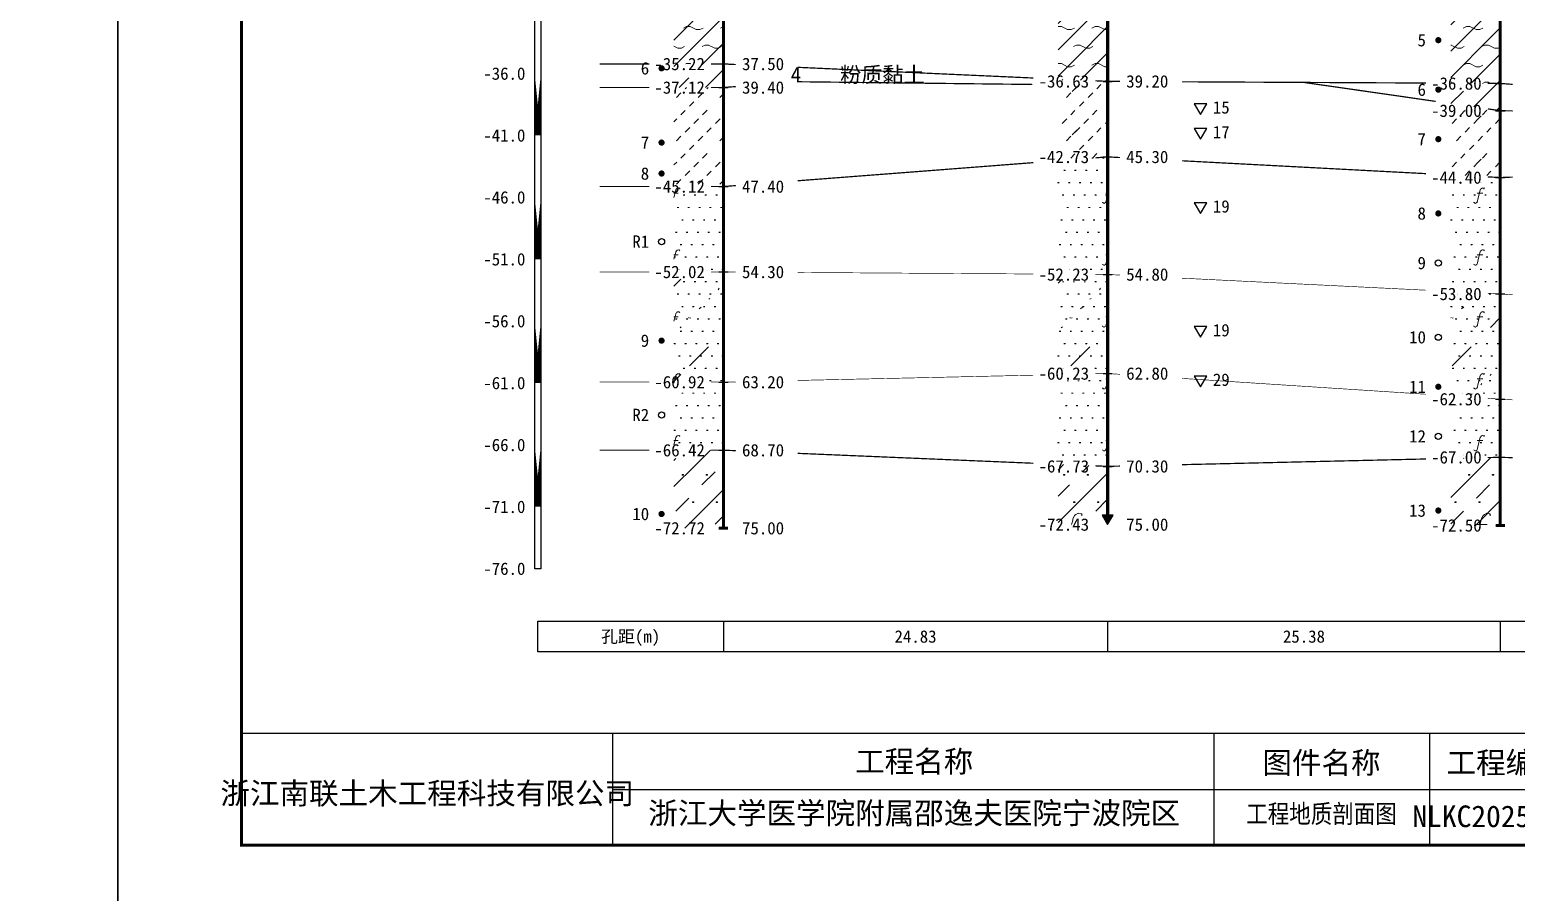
# Model space of a CAD drawing. Extents: x -37 to 3540, y -1485 to 297.
# Drawn here: x 2468.9 to 2709.1, y -289.6 to -150.3 of the extents above; entities that cross this region are included whole.
import ezdxf
from ezdxf.enums import TextEntityAlignment as Align

# ---------------------------------------------------------------- set-up
doc = ezdxf.new("R2010")
doc.units = 0
doc.layers.get('0').update_dxf_attribs({"linetype": 'CONTINUOUS'})
for name, color, linetype in [('CURVE', 200, 'CONTINUOUS'), ('FRAME', 7, 'CONTINUOUS'), ('HOLE', 41, 'CONTINUOUS'), ('RULER', 7, 'CONTINUOUS'), ('SAMPLE', 1, 'CONTINUOUS'), ('STRATUM', 241, 'CONTINUOUS')]:
    doc.layers.add(name, color=color, linetype=linetype)
doc.layers.add('HATCH', color=7, linetype='CONTINUOUS', lineweight=13)
doc.styles.add('ST', font='')
doc.styles.get('ST').set_extended_font_data('SimSun')
pattern_1 = [(45, (2483.1513, -297), (-2.12132, 2.12132), [10, 0]), (26.565, (2484.2254, -297.2536), (5.999823, 5.999812), [0.567, -12.849]), (0, (2483.6584, -297.2536), (0, 6), [0.567, -5.433]), (26.565, (2481.57, -297), (5.999823, 5.999812), [0.567, -12.849]), (0, (2482.077, -296.7464), (0, 6), [0.567, -5.433]), (153.435, (2483.6584, -297.2536), (-5.999818, -5e-06), [1.134, -12.2826]), (26.565, (2487.2254, -294.2536), (5.999823, 5.999812), [0.567, -12.849]), (0, (2486.6584, -294.2536), (0, 6), [0.567, -5.433]), (26.565, (2484.57, -294), (5.999823, 5.999812), [0.567, -12.849]), (0, (2485.077, -293.7464), (0, 6), [0.567, -5.433]), (153.435, (2486.6584, -294.2536), (-5.999818, -5e-06), [1.134, -12.2826])]
pattern_2 = [(45, (2483.151, -297), (-4.24264, 4.24264), [10, 0]), (45, (2484.212, -300.182), (-2.12132, 6.36396), [3, -3])]
pattern_3 = [(45, (2483.1513, -297), (-6e-07, 6.99998), [0.9473, -8.9522]), (45, (2484.5513, -295.6), (-6e-07, 6.99998), [0.9869, -8.9126]), (45, (2485.9513, -294.2), (-6e-07, 6.99998), [1.06018, -8.83931]), (45, (2487.3513, -292.8), (-6e-07, 6.99998), [0.94918, -8.95032]), (45, (2488.7513, -291.4), (-6e-07, 6.99998), [1.0365, -8.863]), (45, (2486.6513, -297), (-6e-07, 6.99998), [1.01335, -8.88615]), (45, (2488.0513, -295.6), (-6e-07, 6.99998), [1.07896, -12.12037]), (45, (2489.4513, -294.2), (-6e-07, 6.99998), [0.99882, -8.90067]), (45, (2483.8513, -292.8), (-4e-07, 6.99998), [1.05533, -8.84416]), (45, (2485.2513, -291.4), (-4e-07, 6.99998), [1.0365, -8.863])]
pattern_4 = [(82.875, (2482.3167, -298.206), (0.000369, 10.0001764), [0.0893, -80.5337]), (143.13, (2482.4177, -298.2818), (-29.999964, 20.000054), [0.12627, -49.87373]), (172.875, (2482.5949, -298.304), (-70.0002457, 9.9996603), [0.17857, -80.44443]), (206.565, (2482.7733, -298.2147), (-9.999705, -9.99969), [0.19954, -22.16046]), (243.435, (2482.8626, -298.0363), (9e-06, -9.999696), [0.19954, -22.16146]), (255.964, (2482.9519, -297.679), (-0.0002, -9.999501), [0.36813, -40.86287]), (255.964, (2483.262, -296.439), (-0.0002, -9.999501), [1.27838, -39.95262]), (255.964, (2483.3304, -296.165), (-0.0002, -9.999501), [0.28235, -40.94865]), (216.87, (2483.5206, -295.9108), (-9.999982, -10.000018), [0.12627, -49.87373]), (243.435, (2483.4196, -295.9865), (9e-06, -9.999696), [0.19954, -22.16146]), (206.565, (2483.699, -295.8215), (-9.999705, -9.99969), [0.19954, -22.16046]), (172.875, (2483.8763, -295.8437), (-70.0002457, 9.9996603), [0.17857, -80.44443]), (143.13, (2483.9773, -295.9194), (-29.999964, 20.000054), [0.12627, -49.87373]), (82.875, (2483.9662, -296.008), (0.000369, 10.0001764), [0.0893, -80.5337]), (0, (2482.822, -296.66), (0, 10), [0.89286, -9.10714]), (0, (2483.1763, -297), (1, 2), [0, -1.75]), (0, (2483.1513, -296.975), (1, 2), [0, -1.75]), (0, (2483.1513, -297), (1, 2), [0, -1.75]), (0, (2483.1263, -297), (1, 2), [0, -1.75]), (0, (2483.1513, -297.025), (1, 2), [0, -1.75])]
pattern_5 = [(45, (2483.151, -297), (-2e-06, 15.39996), [4.3383, -17.4406]), (45, (2489.34, -290.777), (-2e-06, 15.39996), [4.3861, -17.3928]), (45, (2494.3, -285.819), (-2e-06, 15.39996), [3.9899, -17.7889]), (26.565, (2483.151, -289.3), (15.4, 15.4), [0.2123, -34.22315]), (36.8699, (2484.6913, -287.76), (15.4, 15.4), [0.43504, -76.56496]), (315, (2490.851, -281.653), (15.39996, 3e-06), [0.0727, -21.7062]), (26.565, (2490.851, -297), (15.4, 15.4), [0.31845, -34.117]), (26.565, (2492.391, -295.46), (15.4, 15.4), [0.2316, -34.2038]), (90, (2493.161, -294.69), (-15.4, -1e-06), [0.0633, -15.3367]), (26.565, (2493.931, -293.92), (15.4, 15.4), [0.2002, -68.6707]), (36.8699, (2495.4713, -292.38), (15.4, 15.4), [0.2435, -76.7565]), (45, (2497.011, -290.84), (-5e-07, 15.39996), [0.24, -21.5388]), (315, (2498.362, -289.195), (15.39996, 3e-06), [0.0727, -21.7062]), (36.8699, (2486.2313, -286.22), (15.4, 15.4), [0.2249, -76.7751]), (53.1301, (2487.7713, -284.68), (30.8, 46.2), [0.29564, -76.70436]), (53.1301, (2489.3113, -283.14), (30.8, 46.2), [0.27774, -76.72226])]
pattern_6 = [(82.875, (2481.315, -299.6533), (0.000812, 22.000388), [0.1964, -177.1742]), (143.13, (2481.5374, -299.82), (-65.99992, 44.00012), [0.2778, -109.7222]), (172.875, (2481.9272, -299.8687), (-154.00054, 21.999253), [0.3929, -176.9777]), (206.565, (2482.32, -299.672), (-21.99935, -21.9993), [0.439, -48.753]), (243.435, (2482.516, -299.28), (2e-05, -21.99933), [0.439, -48.7552]), (255.964, (2482.7126, -298.494), (-0.00044, -21.9989), [0.8099, -89.8983]), (255.964, (2483.3947, -295.7656), (-0.00044, -21.9989), [2.8124, -87.8958]), (255.964, (2483.5453, -295.163), (-0.00044, -21.9989), [0.6212, -90.087]), (216.87, (2483.964, -294.6037), (-21.99996, -22.00004), [0.2778, -109.7222]), (243.435, (2483.742, -294.77), (2e-05, -21.99933), [0.439, -48.7552]), (206.565, (2484.356, -294.407), (-21.99935, -21.9993), [0.439, -48.753]), (172.875, (2484.7463, -294.456), (-154.00054, 21.999253), [0.3929, -176.9777]), (143.13, (2484.9686, -294.6228), (-65.99992, 44.00012), [0.2778, -109.7222]), (82.875, (2484.9442, -294.8177), (0.000812, 22.000388), [0.1964, -177.1742]), (0, (2482.426, -296.252), (0, 22), [1.9643, -20.0357]), (0, (2483.2063, -297), (2.2, 4.4), [0, -3.85]), (0, (2483.1513, -296.945), (2.2, 4.4), [0, -3.85]), (0, (2483.1513, -297), (2.2, 4.4), [0, -3.85]), (0, (2483.0963, -297), (2.2, 4.4), [0, -3.85]), (0, (2483.1513, -297.055), (2.2, 4.4), [0, -3.85])]

# ---------------------------------------------------------------- blocks, each defined once
blk = doc.blocks.new('图签_A3长')
for p, q in [((0, 18), (-380, 18)), ((-380, 18), (-380, 0)), ((-320, 0), (-320, 18)), ((-222.82, 0), (-222.82, 18)), ((-188, 0), (-188, 18)), ((-320, 9), (0, 9)), ((-380, 0), (0, 0))]:
    blk.add_line(p, q)
at = {"style": 'ST'}
for s, p in [('工程名称', (-271.3, 13.5)), ('图件名称', (-205.49, 13.3)), ('工程编号', (-175.73, 13.3))]:
    blk.add_text(s, height=3.5, dxfattribs=at).set_placement(p, align=Align.MIDDLE_CENTER)
for tag, p in [('01＿单位名称', (-349.98, 8.36)), ('02＿工程名称', (-271.3, 5.16)), ('04＿工程编号', (-176.51, 4.65)), ('05＿日期', (-35.59, 4.65)), ('06＿图号', (-11.16, 4.91))]:
    blk.add_attdef(tag, text='', height=3.5, dxfattribs=at).set_placement(p, align=Align.MIDDLE_CENTER)
at = {"style": 'ST', "width": 0.85}
blk.add_attdef('03＿图件名称', text='', height=3, dxfattribs=at).set_placement((-205.49, 5.05), align=Align.MIDDLE_CENTER)
blk = doc.blocks.new('Trigon')
blk.add_hatch(color=256).paths.add_polyline_path([(-0.87, 1.5), (0, 0), (0.87, 1.5)])
blk.add_lwpolyline([(0, 0), (0.87, 1.5), (-0.87, 1.5)], close=True)
blk = doc.blocks.new('SampleSoilUndisturbed')
at = {"const_width": 0.5}
blk.add_lwpolyline([(-0.25, 0, 1), (0.25, 0, 1)], format="xyb", close=True, dxfattribs=at)
blk = doc.blocks.new('SampleSoilDisturbed')
blk.add_circle((0, 0), 0.5)
blk = doc.blocks.new('TrigonHollow')
blk.add_lwpolyline([(0, -1.15), (1, 0.58), (-1, 0.58)], close=True)

msp = doc.modelspace()

# ---------------------------------------------------------------- hatches: boundary and pattern name
at = {"layer": 'HATCH'}
h = msp.add_hatch(dxfattribs=at)
h.set_pattern_fill('YNNT', color=251, style=0)
h.set_pattern_definition(pattern_1)
h.paths.add_polyline_path([(2581.03, -138), (2573.03, -138), (2573.03, -155.8), (2581.03, -155.8)])
h.paths.add_polyline_path([(2568.96, -157.29), (2578.52, -157.29), (2578.52, -154.36), (2568.96, -154.36)], flags=9)
h.paths.add_polyline_path([(2568.96, -139.49), (2578.52, -139.49), (2578.52, -136.56), (2568.96, -136.56)], flags=9)
h = msp.add_hatch(dxfattribs=at)
h.set_pattern_fill('YNNT', color=251, style=0)
h.set_pattern_definition(pattern_1)
h.paths.add_polyline_path([(2643.11, -143.41), (2635.11, -142.72), (2635.11, -158.25), (2643.11, -158.61)])
h.paths.add_polyline_path([(2631.04, -160.1), (2640.6, -160.1), (2640.6, -157.17), (2631.04, -157.17)], flags=9)
h.paths.add_polyline_path([(2631.04, -144.9), (2640.6, -144.9), (2640.6, -141.97), (2631.04, -141.97)], flags=9)
h = msp.add_hatch(dxfattribs=at)
h.set_pattern_fill('YNNT', color=251, style=0)
h.set_pattern_definition(pattern_1)
h.paths.add_polyline_path([(2706.54, -147.55), (2698.54, -147.02), (2698.54, -158.9), (2706.54, -158.95)])
h.paths.add_polyline_path([(2694.48, -160.43), (2704.03, -160.43), (2704.03, -157.5), (2694.48, -157.5)], flags=9)
h.paths.add_polyline_path([(2694.48, -149.03), (2704.03, -149.03), (2704.03, -146.1), (2694.48, -146.1)], flags=9)
h = msp.add_hatch(dxfattribs=at)
h.set_pattern_fill('FZNT', color=32, style=0)
h.set_pattern_definition(pattern_2)
h.paths.add_polyline_path([(2581.03, -155.8), (2573.03, -155.8), (2573.03, -159.6), (2581.03, -159.6)])
h.paths.add_polyline_path([(2568.96, -161.09), (2578.52, -161.09), (2578.52, -158.16), (2568.96, -158.16)], flags=9)
h.paths.add_polyline_path([(2568.96, -157.29), (2578.52, -157.29), (2578.52, -154.36), (2568.96, -154.36)], flags=9)
h = msp.add_hatch(dxfattribs=at)
h.set_pattern_fill('NZFT', color=52, style=0)
h.set_pattern_definition(pattern_3)
h.paths.add_polyline_path([(2581.03, -159.6), (2573.03, -159.6), (2573.03, -175.6), (2581.03, -175.6)])
h.paths.add_polyline_path([(2568.96, -177.09), (2578.52, -177.09), (2578.52, -174.17), (2568.96, -174.17)], flags=9)
h.paths.add_polyline_path([(2568.96, -161.09), (2578.52, -161.09), (2578.52, -158.16), (2568.96, -158.16)], flags=9)
h = msp.add_hatch(dxfattribs=at)
h.set_pattern_fill('NZFT', color=52, style=0)
h.set_pattern_definition(pattern_3)
h.paths.add_polyline_path([(2643.11, -158.61), (2635.11, -158.25), (2635.11, -171.43), (2643.11, -170.81)])
h.paths.add_polyline_path([(2631.04, -172.3), (2640.6, -172.3), (2640.6, -169.37), (2631.04, -169.37)], flags=9)
h.paths.add_polyline_path([(2631.04, -160.1), (2640.6, -160.1), (2640.6, -157.17), (2631.04, -157.17)], flags=9)
h = msp.add_hatch(dxfattribs=at)
h.set_pattern_fill('FZNT', color=32, style=0)
h.set_pattern_definition(pattern_2)
h.paths.add_polyline_path([(2706.54, -158.95), (2698.54, -158.9), (2698.54, -162.19), (2706.54, -163.35)])
h.paths.add_polyline_path([(2694.48, -164.83), (2704.03, -164.83), (2704.03, -161.9), (2694.48, -161.9)], flags=9)
h.paths.add_polyline_path([(2694.48, -160.43), (2704.03, -160.43), (2704.03, -157.5), (2694.48, -157.5)], flags=9)
h = msp.add_hatch(dxfattribs=at)
h.set_pattern_fill('NZFT', color=52, style=0)
h.set_pattern_definition(pattern_3)
h.paths.add_polyline_path([(2706.54, -163.35), (2698.54, -162.19), (2698.54, -173.73), (2706.54, -174.15)])
h.paths.add_polyline_path([(2694.48, -175.63), (2704.03, -175.63), (2704.03, -172.7), (2694.48, -172.7)], flags=9)
h.paths.add_polyline_path([(2694.48, -164.83), (2704.03, -164.83), (2704.03, -161.9), (2694.48, -161.9)], flags=9)
h = msp.add_hatch(dxfattribs=at)
h.set_pattern_fill('FS', color=142, style=0)
h.set_pattern_definition(pattern_4)
h.paths.add_polyline_path([(2643.11, -170.81), (2635.11, -171.43), (2635.11, -189.76), (2643.11, -189.81)])
h.paths.add_polyline_path([(2631.04, -191.3), (2640.6, -191.3), (2640.6, -188.37), (2631.04, -188.37)], flags=9)
h.paths.add_polyline_path([(2631.04, -172.3), (2640.6, -172.3), (2640.6, -169.37), (2631.04, -169.37)], flags=9)
h = msp.add_hatch(dxfattribs=at)
h.set_pattern_fill('FS', color=142, style=0)
h.set_pattern_definition(pattern_4)
h.paths.add_polyline_path([(2706.54, -174.15), (2698.54, -173.73), (2698.54, -192.55), (2706.54, -192.95)])
h.paths.add_polyline_path([(2694.48, -194.43), (2704.03, -194.43), (2704.03, -191.5), (2694.48, -191.5)], flags=9)
h.paths.add_polyline_path([(2694.48, -175.63), (2704.03, -175.63), (2704.03, -172.7), (2694.48, -172.7)], flags=9)
h = msp.add_hatch(dxfattribs=at)
h.set_pattern_fill('FS', color=142, style=0)
h.set_pattern_definition(pattern_4)
h.paths.add_polyline_path([(2581.03, -175.6), (2573.03, -175.6), (2573.03, -189.4), (2581.03, -189.4)])
h.paths.add_polyline_path([(2568.96, -190.89), (2578.52, -190.89), (2578.52, -187.96), (2568.96, -187.96)], flags=9)
h.paths.add_polyline_path([(2568.96, -177.09), (2578.52, -177.09), (2578.52, -174.17), (2568.96, -174.17)], flags=9)
h = msp.add_hatch(dxfattribs=at)
h.set_pattern_fill('FS', color=142, style=0)
h.set_pattern_definition(pattern_4)
h.paths.add_polyline_path([(2581.03, -189.4), (2573.03, -189.4), (2573.03, -207.2), (2581.03, -207.2)])
h.paths.add_polyline_path([(2568.96, -208.69), (2578.52, -208.69), (2578.52, -205.76), (2568.96, -205.76)], flags=9)
h.paths.add_polyline_path([(2568.96, -190.89), (2578.52, -190.89), (2578.52, -187.96), (2568.96, -187.96)], flags=9)
h = msp.add_hatch(dxfattribs=at)
h.set_pattern_fill('SZFT', color=142, scale=2.2, style=0)
h.set_pattern_definition(pattern_5)
h.paths.add_polyline_path([(2581.03, -189.4), (2573.03, -189.4), (2573.03, -207.2), (2581.03, -207.2)])
h.paths.add_polyline_path([(2568.96, -208.69), (2578.52, -208.69), (2578.52, -205.76), (2568.96, -205.76)], flags=9)
h.paths.add_polyline_path([(2568.96, -190.89), (2578.52, -190.89), (2578.52, -187.96), (2568.96, -187.96)], flags=9)
h = msp.add_hatch(dxfattribs=at)
h.set_pattern_fill('FS', color=142, style=0)
h.set_pattern_definition(pattern_4)
h.paths.add_polyline_path([(2643.11, -189.81), (2635.11, -189.76), (2635.11, -205.99), (2643.11, -205.81)])
h.paths.add_polyline_path([(2631.04, -207.3), (2640.6, -207.3), (2640.6, -204.37), (2631.04, -204.37)], flags=9)
h.paths.add_polyline_path([(2631.04, -191.3), (2640.6, -191.3), (2640.6, -188.37), (2631.04, -188.37)], flags=9)
h = msp.add_hatch(dxfattribs=at)
h.set_pattern_fill('SZFT', color=142, scale=2.2, style=0)
h.set_pattern_definition(pattern_5)
h.paths.add_polyline_path([(2643.11, -189.81), (2635.11, -189.76), (2635.11, -205.99), (2643.11, -205.81)])
h.paths.add_polyline_path([(2631.04, -207.3), (2640.6, -207.3), (2640.6, -204.37), (2631.04, -204.37)], flags=9)
h.paths.add_polyline_path([(2631.04, -191.3), (2640.6, -191.3), (2640.6, -188.37), (2631.04, -188.37)], flags=9)
h = msp.add_hatch(dxfattribs=at)
h.set_pattern_fill('FS', color=142, style=0)
h.set_pattern_definition(pattern_4)
h.paths.add_polyline_path([(2706.54, -192.95), (2698.54, -192.55), (2698.54, -209.42), (2706.54, -209.95)])
h.paths.add_polyline_path([(2694.48, -211.43), (2704.03, -211.43), (2704.03, -208.5), (2694.48, -208.5)], flags=9)
h.paths.add_polyline_path([(2694.48, -194.43), (2704.03, -194.43), (2704.03, -191.5), (2694.48, -191.5)], flags=9)
h = msp.add_hatch(dxfattribs=at)
h.set_pattern_fill('SZFT', color=142, scale=2.2, style=0)
h.set_pattern_definition(pattern_5)
h.paths.add_polyline_path([(2706.54, -192.95), (2698.54, -192.55), (2698.54, -209.42), (2706.54, -209.95)])
h.paths.add_polyline_path([(2694.48, -211.43), (2704.03, -211.43), (2704.03, -208.5), (2694.48, -208.5)], flags=9)
h.paths.add_polyline_path([(2694.48, -194.43), (2704.03, -194.43), (2704.03, -191.5), (2694.48, -191.5)], flags=9)
h = msp.add_hatch(dxfattribs=at)
h.set_pattern_fill('FS', color=142, style=0)
h.set_pattern_definition(pattern_4)
h.paths.add_polyline_path([(2581.03, -207.2), (2573.03, -207.2), (2573.03, -218.2), (2581.03, -218.2)])
h.paths.add_polyline_path([(2568.96, -219.69), (2578.52, -219.69), (2578.52, -216.76), (2568.96, -216.76)], flags=9)
h.paths.add_polyline_path([(2568.96, -208.69), (2578.52, -208.69), (2578.52, -205.76), (2568.96, -205.76)], flags=9)
h = msp.add_hatch(dxfattribs=at)
h.set_pattern_fill('FS', color=142, style=0)
h.set_pattern_definition(pattern_4)
h.paths.add_polyline_path([(2643.11, -205.81), (2635.11, -205.99), (2635.11, -220.48), (2643.11, -220.81)])
h.paths.add_polyline_path([(2631.04, -222.3), (2640.6, -222.3), (2640.6, -219.37), (2631.04, -219.37)], flags=9)
h.paths.add_polyline_path([(2631.04, -207.3), (2640.6, -207.3), (2640.6, -204.37), (2631.04, -204.37)], flags=9)
h = msp.add_hatch(dxfattribs=at)
h.set_pattern_fill('FS', color=142, style=0)
h.set_pattern_definition(pattern_4)
h.paths.add_polyline_path([(2706.54, -209.95), (2698.54, -209.42), (2698.54, -219.53), (2706.54, -219.35)])
h.paths.add_polyline_path([(2694.48, -220.83), (2704.03, -220.83), (2704.03, -217.9), (2694.48, -217.9)], flags=9)
h.paths.add_polyline_path([(2694.48, -211.43), (2704.03, -211.43), (2704.03, -208.5), (2694.48, -208.5)], flags=9)
h = msp.add_hatch(dxfattribs=at)
h.set_pattern_fill('FZNT', color=32, style=0)
h.set_pattern_definition(pattern_2)
h.paths.add_polyline_path([(2581.03, -218.2), (2573.03, -218.2), (2573.03, -230.8), (2581.03, -230.8)])
h.paths.add_polyline_path([(2568.97, -232.28), (2578.51, -232.28), (2578.51, -229.38), (2568.97, -229.38)], flags=9)
h.paths.add_polyline_path([(2568.96, -219.69), (2578.52, -219.69), (2578.52, -216.76), (2568.96, -216.76)], flags=9)
h = msp.add_hatch(dxfattribs=at)
h.set_pattern_fill('FS', color=32, scale=2.2, style=0)
h.set_pattern_definition(pattern_6)
h.paths.add_polyline_path([(2581.03, -218.2), (2573.03, -218.2), (2573.03, -230.8), (2581.03, -230.8)])
h.paths.add_polyline_path([(2568.97, -232.28), (2578.51, -232.28), (2578.51, -229.38), (2568.97, -229.38)], flags=9)
h.paths.add_polyline_path([(2568.96, -219.69), (2578.52, -219.69), (2578.52, -216.76), (2568.96, -216.76)], flags=9)
h = msp.add_hatch(dxfattribs=at)
h.set_pattern_fill('FZNT', color=32, style=0)
h.set_pattern_definition(pattern_2)
h.paths.add_polyline_path([(2706.54, -219.35), (2698.54, -219.53), (2698.54, -230.35), (2706.54, -230.35)])
h.paths.add_polyline_path([(2694.48, -231.83), (2704.03, -231.83), (2704.03, -228.9), (2694.48, -228.9)], flags=9)
h.paths.add_polyline_path([(2694.48, -220.83), (2704.03, -220.83), (2704.03, -217.9), (2694.48, -217.9)], flags=9)
h = msp.add_hatch(dxfattribs=at)
h.set_pattern_fill('FS', color=32, scale=2.2, style=0)
h.set_pattern_definition(pattern_6)
h.paths.add_polyline_path([(2706.54, -219.35), (2698.54, -219.53), (2698.54, -230.35), (2706.54, -230.35)])
h.paths.add_polyline_path([(2694.48, -231.83), (2704.03, -231.83), (2704.03, -228.9), (2694.48, -228.9)], flags=9)
h.paths.add_polyline_path([(2694.48, -220.83), (2704.03, -220.83), (2704.03, -217.9), (2694.48, -217.9)], flags=9)
h = msp.add_hatch(dxfattribs=at)
h.set_pattern_fill('FZNT', color=32, style=0)
h.set_pattern_definition(pattern_2)
h.paths.add_polyline_path([(2643.11, -220.81), (2635.11, -220.48), (2635.11, -230.21), (2643.11, -230.21), (2642.24, -228.71), (2643.11, -228.71)])
h.paths.add_polyline_path([(2631.04, -231.7), (2640.6, -231.7), (2640.6, -228.77), (2631.04, -228.77)], flags=9)
h.paths.add_polyline_path([(2631.04, -222.3), (2640.6, -222.3), (2640.6, -219.37), (2631.04, -219.37)], flags=9)
h = msp.add_hatch(dxfattribs=at)
h.set_pattern_fill('FS', color=32, scale=2.2, style=0)
h.set_pattern_definition(pattern_6)
h.paths.add_polyline_path([(2643.11, -220.81), (2635.11, -220.48), (2635.11, -230.21), (2643.11, -230.21), (2642.24, -228.71), (2643.11, -228.71)])
h.paths.add_polyline_path([(2631.04, -231.7), (2640.6, -231.7), (2640.6, -228.77), (2631.04, -228.77)], flags=9)
h.paths.add_polyline_path([(2631.04, -222.3), (2640.6, -222.3), (2640.6, -219.37), (2631.04, -219.37)], flags=9)

# ---------------------------------------------------------------- linework, layer by layer
at = {"layer": 'FRAME', "color": 245, "linetype": 'Continuous'}
for points in [[(2063.15, -297), (2483.15, -297), (2483.15, 0), (2063.15, 0)], [(2483.15, -297), (2903.15, -297), (2903.15, 0), (2483.15, 0)]]:
    msp.add_lwpolyline(points, close=True, dxfattribs=at)
at = {"layer": 'FRAME', "linetype": 'Continuous', "const_width": 0.5}
msp.add_lwpolyline([(2503.15, -282), (2883.15, -282), (2883.15, -15), (2503.15, -15)], close=True, dxfattribs=at)
at = {"layer": 'HOLE', "linetype": 'Continuous', "const_width": 0.5}
for points in [[(2581.03, -80.8), (2581.03, -230.8)], [(2643.11, -80.21), (2643.11, -228.91)], [(2706.54, -80.35), (2706.54, -230.35)], [(2580.28, -230.8), (2581.78, -230.8)], [(2705.79, -230.35), (2707.29, -230.35)]]:
    msp.add_lwpolyline(points, dxfattribs=at)
at = {"layer": 'HOLE', "linetype": 'Continuous'}
for points in [[(2580.28, -155.8), (2581.78, -155.8)], [(2580.28, -159.6), (2581.78, -159.6)], [(2642.36, -158.61), (2643.86, -158.61)], [(2705.79, -158.95), (2707.29, -158.95)], [(2705.79, -163.35), (2707.29, -163.35)], [(2642.36, -170.81), (2643.86, -170.81)], [(2705.79, -174.15), (2707.29, -174.15)], [(2580.28, -175.6), (2581.78, -175.6)], [(2580.28, -189.4), (2581.78, -189.4)], [(2642.36, -189.81), (2643.86, -189.81)], [(2705.79, -192.95), (2707.29, -192.95)], [(2642.36, -205.81), (2643.86, -205.81)], [(2580.28, -207.2), (2581.78, -207.2)], [(2705.79, -209.95), (2707.29, -209.95)], [(2580.28, -218.2), (2581.78, -218.2)], [(2642.36, -220.81), (2643.86, -220.81)], [(2705.79, -219.35), (2707.29, -219.35)]]:
    msp.add_lwpolyline(points, dxfattribs=at)
at = {"layer": 'RULER', "linetype": 'Continuous'}
for points in [[(2550.53, -77.35), (2551.53, -77.35), (2551.53, -237.35), (2550.53, -237.35)], [(2551.03, -245.8), (2581.03, -245.8), (2581.03, -250.8), (2551.03, -250.8)]]:
    msp.add_lwpolyline(points, close=True, dxfattribs=at)
at = {"layer": 'RULER', "linetype": 'Continuous', "const_width": 1}
for points in [[(2551.03, -157.35), (2551.03, -167.35)], [(2551.03, -177.35), (2551.03, -187.35)], [(2551.03, -197.35), (2551.03, -207.35)], [(2551.03, -217.35), (2551.03, -227.35)]]:
    msp.add_lwpolyline(points, close=True, dxfattribs=at)
at = {"layer": 'RULER', "linetype": 'Continuous'}
for points in [[(2581.03, -245.8), (2643.11, -245.8), (2643.11, -250.8), (2581.03, -250.8)], [(2643.11, -245.8), (2706.54, -245.8), (2706.54, -250.8), (2643.11, -250.8)], [(2706.54, -245.8), (2749.93, -245.8), (2749.93, -250.8), (2706.54, -250.8)]]:
    msp.add_lwpolyline(points, dxfattribs=at)
at = {"layer": 'STRATUM', "linetype": 'Continuous'}
for points, const_width in [([(2561.03, -155.8), (2569.03, -155.8)], 0.2), ([(2579.03, -155.8), (2581.03, -155.8), (2583.03, -155.89)], 0.2), ([(2593.03, -156.34), (2612.07, -157.21), (2631.11, -158.07)], 0.2), ([(2641.11, -158.52), (2643.11, -158.61), (2645.11, -158.62)], 0.2), ([(2561.03, -159.6), (2569.03, -159.6)], 0.2), ([(2579.03, -159.6), (2581.03, -159.6), (2583.03, -159.45)], 0.2), ([(2593.03, -158.67), (2593.03, -158.67), (2630.96, -159.11)], 0.2), ([(2655.11, -158.68), (2674.83, -158.78), (2694.54, -158.88)], 0.2), ([(2674.83, -158.78), (2690.69, -161.06), (2696.12, -161.85)], 0.2), ([(2704.54, -158.94), (2706.54, -158.95), (2708.54, -159.09)], 0.2), ([(2704.54, -163.06), (2706.54, -163.35), (2708.54, -163.38)], 0.2), ([(2593.03, -174.67), (2612.07, -173.21), (2631.11, -171.74)], 0.2), ([(2641.11, -170.97), (2643.11, -170.81), (2645.11, -170.92)], 0.2), ([(2655.11, -171.44), (2674.83, -172.48), (2694.54, -173.52)], 0.2), ([(2704.54, -174.04), (2706.54, -174.15), (2708.54, -174.08)], 0.2), ([(2561.03, -175.6), (2569.03, -175.6)], 0.2), ([(2579.03, -175.6), (2581.03, -175.6), (2583.03, -175.45)], 0.2), ([(2561.03, -189.4), (2569.03, -189.4)], 0.1), ([(2579.03, -189.4), (2581.03, -189.4), (2583.03, -189.41)], 0.1), ([(2593.03, -189.48), (2612.07, -189.61), (2631.11, -189.73)], 0.1), ([(2641.11, -189.8), (2643.11, -189.81), (2645.11, -189.91)], 0.1), ([(2655.11, -190.41), (2674.83, -191.38), (2694.54, -192.35)], 0.1), ([(2704.54, -192.85), (2706.54, -192.95), (2708.54, -193.09)], 0.1), ([(2593.03, -206.93), (2612.07, -206.51), (2631.11, -206.08)], 0.1), ([(2641.11, -205.86), (2643.11, -205.81), (2645.11, -205.94)], 0.1), ([(2655.11, -206.6), (2674.83, -207.88), (2694.54, -209.16)], 0.1), ([(2561.03, -207.2), (2569.03, -207.2)], 0.1), ([(2579.03, -207.2), (2581.03, -207.2), (2583.03, -207.16)], 0.1), ([(2704.54, -209.82), (2706.54, -209.95), (2708.54, -210.07)], 0.1), ([(2561.03, -218.2), (2569.03, -218.2)], 0.2), ([(2579.03, -218.2), (2581.03, -218.2), (2583.03, -218.28)], 0.2), ([(2593.03, -218.71), (2612.07, -219.51), (2631.11, -220.31)], 0.2), ([(2641.11, -220.73), (2643.11, -220.81), (2645.11, -220.77)], 0.2), ([(2655.11, -220.54), (2674.83, -220.08), (2694.54, -219.62)], 0.2), ([(2704.54, -219.39), (2706.54, -219.35), (2708.54, -219.41)], 0.2)]:
    msp.add_lwpolyline(points, dxfattribs=dict(at, const_width=const_width))

# ---------------------------------------------------------------- block references
at = {"layer": 'CURVE'}
for p in [(2658.11, -162.81), (2658.11, -166.81), (2658.11, -178.81), (2658.11, -198.81), (2658.11, -206.81)]:
    msp.add_blockref('TrigonHollow', p, dxfattribs=at)
at = {"layer": 'FRAME'}
ref = msp.add_blockref('图签_A3长', (2883.15, -282), dxfattribs=at)
ref.add_attrib('01＿单位名称', '浙江南联土木工程科技有限公司', dxfattribs={"layer": '0', "height": 3.5, "style": 'ST'}).set_placement((2533.17, -273.64), align=Align.MIDDLE_CENTER)
ref.add_attrib('02＿工程名称', '浙江大学医学院附属邵逸夫医院宁波院区', dxfattribs={"layer": '0', "height": 3.5, "style": 'ST'}).set_placement((2611.85, -276.84), align=Align.MIDDLE_CENTER)
ref.add_attrib('03＿图件名称', '工程地质剖面图', dxfattribs={"layer": '0', "height": 3, "style": 'ST', "width": 0.85}).set_placement((2677.67, -276.95), align=Align.MIDDLE_CENTER)
ref.add_attrib('04＿工程编号', 'NLKC2025-076', dxfattribs={"layer": '0', "height": 3.5, "style": 'ST'}).set_placement((2706.64, -277.35), align=Align.MIDDLE_CENTER)
at = {"layer": 'HOLE'}
msp.add_blockref('Trigon', (2643.11, -230.21), dxfattribs=at)
at = {"layer": 'SAMPLE'}
for name, p in [('SampleSoilUndisturbed', (2696.54, -151.95)), ('SampleSoilUndisturbed', (2571.03, -156.5)), ('SampleSoilUndisturbed', (2696.54, -159.95)), ('SampleSoilUndisturbed', (2571.03, -168.5)), ('SampleSoilUndisturbed', (2696.54, -167.95)), ('SampleSoilUndisturbed', (2571.03, -173.5)), ('SampleSoilUndisturbed', (2696.54, -179.95)), ('SampleSoilDisturbed', (2571.03, -184.5)), ('SampleSoilDisturbed', (2696.54, -187.95)), ('SampleSoilUndisturbed', (2571.03, -200.5)), ('SampleSoilDisturbed', (2696.54, -199.95)), ('SampleSoilUndisturbed', (2696.54, -207.95)), ('SampleSoilDisturbed', (2571.03, -212.5)), ('SampleSoilDisturbed', (2696.54, -215.95)), ('SampleSoilUndisturbed', (2571.03, -228.5)), ('SampleSoilUndisturbed', (2696.54, -227.95))]:
    msp.add_blockref(name, p, dxfattribs=at)

# ---------------------------------------------------------------- texts
at = {"layer": 'CURVE', "style": 'ST'}
for s, p in [('15', (2660.11, -162.81)), ('17', (2660.11, -166.81)), ('19', (2660.11, -178.81)), ('19', (2660.11, -198.81)), ('29', (2660.11, -206.81))]:
    msp.add_text(s, height=2, dxfattribs=at).set_placement(p, align=Align.MIDDLE_LEFT)
at = {"layer": 'HOLE', "style": 'ST'}
for s, p in [('-35.22', (2578.03, -155.8)), ('-36.63', (2640.11, -158.61)), ('-36.80', (2703.54, -158.95)), ('-37.12', (2578.03, -159.6)), ('-39.00', (2703.54, -163.35)), ('-42.73', (2640.11, -170.81)), ('-45.12', (2578.03, -175.6)), ('-44.40', (2703.54, -174.15)), ('-52.02', (2578.03, -189.4)), ('-52.23', (2640.11, -189.81)), ('-53.80', (2703.54, -192.95)), ('-60.92', (2578.03, -207.2)), ('-60.23', (2640.11, -205.81)), ('-62.30', (2703.54, -209.95)), ('-66.42', (2578.03, -218.2)), ('-67.00', (2703.54, -219.35)), ('-67.73', (2640.11, -220.81)), ('-72.72', (2578.03, -230.8)), ('-72.43', (2640.11, -230.21)), ('-72.50', (2703.54, -230.35))]:
    msp.add_text(s, height=2, dxfattribs=at).set_placement(p, align=Align.MIDDLE_RIGHT)
for s, p in [('37.50', (2584.03, -155.8)), ('39.20', (2646.11, -158.61)), ('39.40', (2584.03, -159.6)), ('45.30', (2646.11, -170.81)), ('47.40', (2584.03, -175.6)), ('54.30', (2584.03, -189.4)), ('54.80', (2646.11, -189.81)), ('63.20', (2584.03, -207.2)), ('62.80', (2646.11, -205.81)), ('68.70', (2584.03, -218.2)), ('70.30', (2646.11, -220.81)), ('75.00', (2584.03, -230.8)), ('75.00', (2646.11, -230.21))]:
    msp.add_text(s, height=2, dxfattribs=at).set_placement(p, align=Align.MIDDLE_LEFT)
at = {"layer": 'RULER', "style": 'ST'}
for s, p in [('-36.0', (2549.03, -157.35)), ('-41.0', (2549.03, -167.35)), ('-46.0', (2549.03, -177.35)), ('-51.0', (2549.03, -187.35)), ('-56.0', (2549.03, -197.35)), ('-61.0', (2549.03, -207.35)), ('-66.0', (2549.03, -217.35)), ('-71.0', (2549.03, -227.35)), ('-76.0', (2549.03, -237.35))]:
    msp.add_text(s, height=2, dxfattribs=at).set_placement(p, align=Align.MIDDLE_RIGHT)
for s, p in [('孔距(m)', (2566.03, -248.3)), ('24.83', (2612.07, -248.3)), ('25.38', (2674.83, -248.3))]:
    msp.add_text(s, height=2, dxfattribs=at).set_placement(p, align=Align.MIDDLE_CENTER)
at = {"layer": 'SAMPLE', "style": 'ST'}
for s, p in [('5', (2694.54, -151.95)), ('6', (2569.03, -156.5)), ('6', (2694.54, -159.95)), ('7', (2569.03, -168.5)), ('7', (2694.54, -167.95)), ('8', (2569.03, -173.5)), ('8', (2694.54, -179.95)), ('R1', (2569.03, -184.5)), ('9', (2694.54, -187.95)), ('10', (2694.54, -199.95)), ('9', (2569.03, -200.5)), ('11', (2694.54, -207.95)), ('R2', (2569.03, -212.5)), ('12', (2694.54, -215.95)), ('10', (2569.03, -228.5)), ('13', (2694.54, -227.95))]:
    msp.add_text(s, height=2, dxfattribs=at).set_placement(p, align=Align.MIDDLE_RIGHT)
at = {"layer": 'STRATUM', "style": 'ST'}
for s, p in [('粉质黏土', (2599.89, -157.53)), ('4', (2591.89, -157.53))]:
    msp.add_text(s, height=2.5, dxfattribs=at).set_placement(p, align=Align.MIDDLE_LEFT)

doc.saveas('drawing.dxf')
